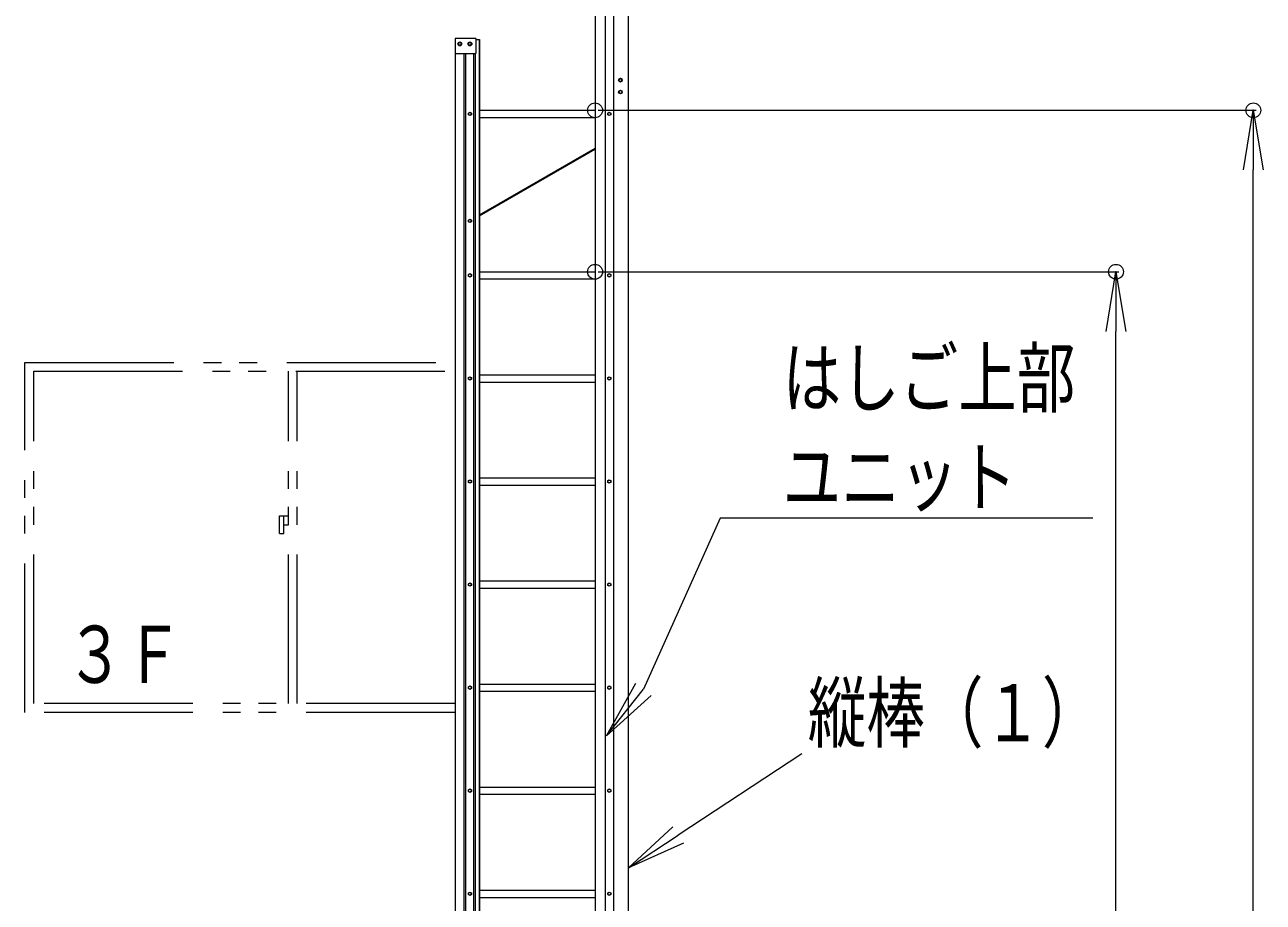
# Model space of a CAD drawing. Units: millimetres, scale not verified. Extents: x -20007 to 19993, y -13850 to 13850.
# Drawn here: x -14103 to -9945, y -1252 to 1694 of the extents above; entities that cross this region are included whole.
import ezdxf
from ezdxf.enums import TextEntityAlignment as Align

# ---------------------------------------------------------------- set-up
doc = ezdxf.new("R2010")
doc.units = ezdxf.units.MM
doc.header["$LTSCALE"] = 100
doc.header["$PDMODE"] = 32
doc.header["$PDSIZE"] = 50
doc.linetypes.add('DOUBLE_CHAIN1', pattern=[8.8, 5, -1, 0.6, -0.6, 0.6, -1])
for name, color, linetype, lineweight in [('0-3_0', 7, 'Continuous', 9), ('0-9_TEXT', 7, 'Continuous', 9), ('0-D_Defpoints', 7, 'Continuous', 9), ('0-E_上部ユニット', 4, 'Continuous', 9), ('1-0_窓', 2, 'DOUBLE_CHAIN1', 9), ('1-5_SUNPO', 3, 'Continuous', 9)]:
    doc.layers.add(name, color=color, linetype=linetype, lineweight=lineweight)
doc.styles.add('ＭＳ ゴシック', font='')
doc.styles.get('ＭＳ ゴシック').set_extended_font_data('MS Gothic')

# ---------------------------------------------------------------- blocks, each defined once
blk = doc.blocks.new('Region251')
at = {"layer": '0-D_Defpoints'}
for p, q in [((-12613.7, -182.3), (-12608.7, -179.4)), ((-12613.7, -188.1), (-12613.7, -182.3)), ((-12608.7, -191), (-12613.7, -188.1)), ((-12608.7, -179.4), (-12603.7, -182.3)), ((-12603.7, -188.1), (-12608.7, -191)), ((-12603.7, -182.3), (-12603.7, -188.1))]:
    blk.add_line(p, q, dxfattribs=at)
blk = doc.blocks.new('Region252')
at = {"layer": '0-D_Defpoints'}
blk.add_circle((-12608.7, -185.2), 5, dxfattribs=at)
blk = doc.blocks.new('Region253')
at = {"layer": '0-D_Defpoints'}
blk.add_circle((-12608.7, -531.2), 5, dxfattribs=at)
blk = doc.blocks.new('Region254')
at = {"layer": '0-D_Defpoints'}
for p, q in [((-12613.7, -528.3), (-12608.7, -525.4)), ((-12613.7, -534.1), (-12613.7, -528.3)), ((-12608.7, -537), (-12613.7, -534.1)), ((-12608.7, -525.4), (-12603.7, -528.3)), ((-12603.7, -534.1), (-12608.7, -537)), ((-12603.7, -528.3), (-12603.7, -534.1))]:
    blk.add_line(p, q, dxfattribs=at)
blk = doc.blocks.new('Region255')
at = {"layer": '0-D_Defpoints'}
for p, q in [((-12613.7, -874.3), (-12608.7, -871.4)), ((-12608.7, -871.4), (-12603.7, -874.3)), ((-12613.7, -880.1), (-12613.7, -874.3)), ((-12608.7, -883), (-12613.7, -880.1)), ((-12603.7, -880.1), (-12608.7, -883)), ((-12603.7, -874.3), (-12603.7, -880.1))]:
    blk.add_line(p, q, dxfattribs=at)
blk = doc.blocks.new('Region256')
at = {"layer": '0-D_Defpoints'}
blk.add_circle((-12608.7, -877.2), 5, dxfattribs=at)
blk = doc.blocks.new('Region257')
at = {"layer": '0-D_Defpoints'}
blk.add_circle((-12608.7, -1223.2), 5, dxfattribs=at)
blk = doc.blocks.new('Region258')
at = {"layer": '0-D_Defpoints'}
for p, q in [((-12613.7, -1220.3), (-12608.7, -1217.4)), ((-12613.7, -1226.1), (-12613.7, -1220.3)), ((-12608.7, -1229), (-12613.7, -1226.1)), ((-12608.7, -1217.4), (-12603.7, -1220.3)), ((-12603.7, -1226.1), (-12608.7, -1229)), ((-12603.7, -1220.3), (-12603.7, -1226.1))]:
    blk.add_line(p, q, dxfattribs=at)
blk = doc.blocks.new('Region259')
at = {"layer": '0-D_Defpoints'}
blk.add_circle((-12140.7, -185.2), 5, dxfattribs=at)
blk = doc.blocks.new('Region260')
at = {"layer": '0-D_Defpoints'}
for p, q in [((-12145.7, -182.3), (-12140.7, -179.4)), ((-12145.7, -188.1), (-12145.7, -182.3)), ((-12140.7, -191), (-12145.7, -188.1)), ((-12140.7, -179.4), (-12135.7, -182.3)), ((-12135.7, -188.1), (-12140.7, -191)), ((-12135.7, -182.3), (-12135.7, -188.1))]:
    blk.add_line(p, q, dxfattribs=at)
blk = doc.blocks.new('Region261')
at = {"layer": '0-D_Defpoints'}
blk.add_circle((-12140.7, -531.2), 5, dxfattribs=at)
blk = doc.blocks.new('Region262')
at = {"layer": '0-D_Defpoints'}
for p, q in [((-12145.7, -528.3), (-12140.7, -525.4)), ((-12145.7, -534.1), (-12145.7, -528.3)), ((-12140.7, -537), (-12145.7, -534.1)), ((-12140.7, -525.4), (-12135.7, -528.3)), ((-12135.7, -534.1), (-12140.7, -537)), ((-12135.7, -528.3), (-12135.7, -534.1))]:
    blk.add_line(p, q, dxfattribs=at)
blk = doc.blocks.new('Region263')
at = {"layer": '0-D_Defpoints'}
blk.add_circle((-12140.7, -877.2), 5, dxfattribs=at)
blk = doc.blocks.new('Region264')
at = {"layer": '0-D_Defpoints'}
for p, q in [((-12145.7, -874.3), (-12140.7, -871.4)), ((-12140.7, -871.4), (-12135.7, -874.3)), ((-12145.7, -880.1), (-12145.7, -874.3)), ((-12140.7, -883), (-12145.7, -880.1)), ((-12135.7, -880.1), (-12140.7, -883)), ((-12135.7, -874.3), (-12135.7, -880.1))]:
    blk.add_line(p, q, dxfattribs=at)
blk = doc.blocks.new('Region265')
at = {"layer": '0-D_Defpoints'}
for p, q in [((-12145.7, -1220.3), (-12140.7, -1217.4)), ((-12145.7, -1226.1), (-12145.7, -1220.3)), ((-12140.7, -1229), (-12145.7, -1226.1)), ((-12140.7, -1217.4), (-12135.7, -1220.3)), ((-12135.7, -1226.1), (-12140.7, -1229)), ((-12135.7, -1220.3), (-12135.7, -1226.1))]:
    blk.add_line(p, q, dxfattribs=at)
blk = doc.blocks.new('Region266')
at = {"layer": '0-D_Defpoints'}
blk.add_circle((-12140.7, -1223.2), 5, dxfattribs=at)
blk = doc.blocks.new('Region267')
at = {"layer": '0-D_Defpoints'}
blk.add_circle((-12608.7, 1035.5), 5, dxfattribs=at)
blk = doc.blocks.new('Region268')
at = {"layer": '0-D_Defpoints'}
for p, q in [((-12613.7, 1038.4), (-12608.7, 1041.3)), ((-12608.7, 1041.3), (-12603.7, 1038.4)), ((-12613.7, 1032.6), (-12613.7, 1038.4)), ((-12608.7, 1029.8), (-12613.7, 1032.6)), ((-12603.7, 1032.6), (-12608.7, 1029.8)), ((-12603.7, 1038.4), (-12603.7, 1032.6))]:
    blk.add_line(p, q, dxfattribs=at)
blk = doc.blocks.new('Region269')
at = {"layer": '0-D_Defpoints'}
blk.add_circle((-12608.7, 852.8), 5, dxfattribs=at)
blk = doc.blocks.new('Region270')
at = {"layer": '0-D_Defpoints'}
for p, q in [((-12613.7, 855.7), (-12608.7, 858.6)), ((-12613.7, 849.9), (-12613.7, 855.7)), ((-12608.7, 847), (-12613.7, 849.9)), ((-12608.7, 858.6), (-12603.7, 855.7)), ((-12603.7, 849.9), (-12608.7, 847)), ((-12603.7, 855.7), (-12603.7, 849.9))]:
    blk.add_line(p, q, dxfattribs=at)
blk = doc.blocks.new('Region271')
at = {"layer": '0-D_Defpoints'}
for p, q in [((-12613.7, 509.7), (-12608.7, 512.6)), ((-12613.7, 503.9), (-12613.7, 509.7)), ((-12608.7, 501), (-12613.7, 503.9)), ((-12608.7, 512.6), (-12603.7, 509.7)), ((-12603.7, 503.9), (-12608.7, 501)), ((-12603.7, 509.7), (-12603.7, 503.9))]:
    blk.add_line(p, q, dxfattribs=at)
blk = doc.blocks.new('Region272')
at = {"layer": '0-D_Defpoints'}
blk.add_circle((-12608.7, 506.8), 5, dxfattribs=at)
blk = doc.blocks.new('Region273')
at = {"layer": '0-D_Defpoints'}
blk.add_circle((-12608.7, 160.8), 5, dxfattribs=at)
blk = doc.blocks.new('Region274')
at = {"layer": '0-D_Defpoints'}
for p, q in [((-12613.7, 163.7), (-12608.7, 166.6)), ((-12608.7, 166.6), (-12603.7, 163.7)), ((-12613.7, 157.9), (-12613.7, 163.7)), ((-12608.7, 155), (-12613.7, 157.9)), ((-12603.7, 157.9), (-12608.7, 155)), ((-12603.7, 163.7), (-12603.7, 157.9))]:
    blk.add_line(p, q, dxfattribs=at)
blk = doc.blocks.new('Region275')
at = {"layer": '0-D_Defpoints'}
blk.add_circle((-12140.7, 852.8), 5, dxfattribs=at)
blk = doc.blocks.new('Region276')
at = {"layer": '0-D_Defpoints'}
for p, q in [((-12145.7, 855.7), (-12140.7, 858.6)), ((-12145.7, 849.9), (-12145.7, 855.7)), ((-12140.7, 847), (-12145.7, 849.9)), ((-12140.7, 858.6), (-12135.7, 855.7)), ((-12135.7, 849.9), (-12140.7, 847)), ((-12135.7, 855.7), (-12135.7, 849.9))]:
    blk.add_line(p, q, dxfattribs=at)
blk = doc.blocks.new('Region277')
at = {"layer": '0-D_Defpoints'}
for p, q in [((-12145.7, 509.7), (-12140.7, 512.6)), ((-12145.7, 503.9), (-12145.7, 509.7)), ((-12140.7, 501), (-12145.7, 503.9)), ((-12140.7, 512.6), (-12135.7, 509.7)), ((-12135.7, 503.9), (-12140.7, 501)), ((-12135.7, 509.7), (-12135.7, 503.9))]:
    blk.add_line(p, q, dxfattribs=at)
blk = doc.blocks.new('Region278')
at = {"layer": '0-D_Defpoints'}
blk.add_circle((-12140.7, 506.8), 5, dxfattribs=at)
blk = doc.blocks.new('Region279')
at = {"layer": '0-D_Defpoints'}
for p, q in [((-12145.7, 163.7), (-12140.7, 166.6)), ((-12140.7, 166.6), (-12135.7, 163.7)), ((-12145.7, 157.9), (-12145.7, 163.7)), ((-12140.7, 155), (-12145.7, 157.9)), ((-12135.7, 157.9), (-12140.7, 155)), ((-12135.7, 163.7), (-12135.7, 157.9))]:
    blk.add_line(p, q, dxfattribs=at)
blk = doc.blocks.new('Region280')
at = {"layer": '0-D_Defpoints'}
blk.add_circle((-12140.7, 160.8), 5, dxfattribs=at)
blk = doc.blocks.new('Region323')
at = {"layer": '0-E_上部ユニット'}
for q in [(-12658.7, 1647.8), (-12588.7, 1597.8)]:
    blk.add_line((-12588.7, 1647.8), q, dxfattribs=at)
blk.add_lwpolyline([(-12658.7, 1647.8), (-12658.7, 1597.8), (-12588.7, 1597.8)], dxfattribs=at)
blk = doc.blocks.new('Region324')
at = {"layer": '0-E_上部ユニット'}
blk.add_circle((-12642.7, 1629.8), 5, dxfattribs=at)
blk = doc.blocks.new('Region325')
at = {"layer": '0-E_上部ユニット'}
for p, q in [((-12647.7, 1632.7), (-12642.7, 1635.6)), ((-12647.7, 1626.9), (-12647.7, 1632.7)), ((-12642.7, 1624), (-12647.7, 1626.9)), ((-12642.7, 1635.6), (-12637.7, 1632.7)), ((-12637.7, 1626.9), (-12642.7, 1624)), ((-12637.7, 1632.7), (-12637.7, 1626.9))]:
    blk.add_line(p, q, dxfattribs=at)
blk = doc.blocks.new('Region326')
at = {"layer": '0-E_上部ユニット'}
for p, q in [((-12613.7, 1632.7), (-12608.7, 1635.6)), ((-12613.7, 1626.9), (-12613.7, 1632.7)), ((-12608.7, 1624), (-12613.7, 1626.9)), ((-12608.7, 1635.6), (-12603.7, 1632.7)), ((-12603.7, 1626.9), (-12608.7, 1624)), ((-12603.7, 1632.7), (-12603.7, 1626.9))]:
    blk.add_line(p, q, dxfattribs=at)
blk = doc.blocks.new('Region327')
at = {"layer": '0-E_上部ユニット'}
blk.add_circle((-12608.7, 1629.8), 5, dxfattribs=at)
blk = doc.blocks.new('Region328')
at = {"layer": '0-D_Defpoints'}
blk.add_circle((-12608.7, 1394.8), 5, dxfattribs=at)
blk = doc.blocks.new('Region329')
at = {"layer": '0-D_Defpoints'}
for p, q in [((-12613.7, 1397.7), (-12608.7, 1400.6)), ((-12613.7, 1391.9), (-12613.7, 1397.7)), ((-12608.7, 1389), (-12613.7, 1391.9)), ((-12608.7, 1400.6), (-12603.7, 1397.7)), ((-12603.7, 1391.9), (-12608.7, 1389)), ((-12603.7, 1397.7), (-12603.7, 1391.9))]:
    blk.add_line(p, q, dxfattribs=at)
blk = doc.blocks.new('Region337')
at = {"layer": '0-E_上部ユニット'}
blk.add_circle((-12103.3, 1508.3), 5, dxfattribs=at)
blk = doc.blocks.new('Region338')
at = {"layer": '0-E_上部ユニット'}
blk.add_lwpolyline([(-12108.3, 1511.2), (-12108.3, 1505.4), (-12103.3, 1502.5), (-12098.3, 1505.4), (-12098.3, 1511.2), (-12103.3, 1514.1)], close=True, dxfattribs=at)
blk = doc.blocks.new('Region339')
at = {"layer": '0-E_上部ユニット'}
for p, q in [((-12108.3, 1471.2), (-12103.3, 1474.1)), ((-12108.3, 1465.4), (-12108.3, 1471.2)), ((-12103.3, 1462.5), (-12108.3, 1465.4)), ((-12103.3, 1474.1), (-12098.3, 1471.2)), ((-12098.3, 1465.4), (-12103.3, 1462.5)), ((-12098.3, 1471.2), (-12098.3, 1465.4))]:
    blk.add_line(p, q, dxfattribs=at)
blk = doc.blocks.new('Region340')
at = {"layer": '0-E_上部ユニット'}
blk.add_circle((-12103.3, 1468.3), 5, dxfattribs=at)
blk = doc.blocks.new('Region341')
at = {"layer": '0-D_Defpoints'}
for p, q in [((-12145.7, 1397.7), (-12140.7, 1400.6)), ((-12145.7, 1391.9), (-12145.7, 1397.7)), ((-12140.7, 1389), (-12145.7, 1391.9)), ((-12140.7, 1400.6), (-12135.7, 1397.7)), ((-12135.7, 1391.9), (-12140.7, 1389)), ((-12135.7, 1397.7), (-12135.7, 1391.9))]:
    blk.add_line(p, q, dxfattribs=at)
blk = doc.blocks.new('Region342')
at = {"layer": '0-D_Defpoints'}
blk.add_circle((-12140.7, 1394.8), 5, dxfattribs=at)
blk = doc.blocks.new('_OPEN')
at = {"layer": '0-3_0', "color": 3}
blk.add_line((0, 0), (-100, 0), dxfattribs=at)
blk.add_lwpolyline([(-100, 16.67), (0, 0), (-100, -16.67)], dxfattribs=at)

msp = doc.modelspace()

# ---------------------------------------------------------------- linework, layer by layer
at = {"layer": '0-9_TEXT'}
msp.add_line((-11494.2, -753.4), (-11909.4, -1025.9), dxfattribs=at)
msp.add_lwpolyline([(-10517, 37.6), (-11768, 37.6), (-12025.6, -536.6)], dxfattribs=at)
at = {"layer": '0-D_Defpoints'}
for p in [(-12188.5, 1406.8), (-9978.4, 1406.8), (-12188.5, 864.8), (-10439.5, 864.8)]:
    msp.add_point(p, dxfattribs=at)
at = {"layer": '0-E_上部ユニット'}
for p, q in [((-12076.5, -1323.2), (-12076.5, 2108.3)), ((-12188.5, 2061.2), (-12188.5, -1323.2)), ((-12153.2, -1323.2), (-12153.2, 2061.3)), ((-12125.7, -1323.2), (-12125.7, 2061.3)), ((-12658.7, 1644.8), (-12658.7, -1469.2)), ((-12588.7, 1644.8), (-12576.4, 1644.8)), ((-12577.9, 1644.8), (-12577.9, -1469.2)), ((-12576.4, 1644.8), (-12576.4, -1469.2)), ((-12628.7, 1597.8), (-12628.7, -1469.2)), ((-12623.7, 1597.8), (-12623.7, -1469.2)), ((-12596.2, 1597.8), (-12596.2, -1469.2)), ((-12591.2, 1597.8), (-12591.2, -1469.2)), ((-12576.4, 1406.8), (-12188.5, 1406.8)), ((-12576.4, 1382.8), (-12188.5, 1382.8)), ((-12576.4, 1055.9), (-12188.5, 1279.9)), ((-12576.4, 1052.4), (-12188.5, 1276.4)), ((-12576.4, 864.8), (-12188.5, 864.8)), ((-12576.4, 840.8), (-12188.5, 840.8)), ((-12576.4, 518.8), (-12188.5, 518.8)), ((-12576.4, 494.8), (-12188.5, 494.8)), ((-12576.4, 172.8), (-12188.5, 172.8)), ((-12576.4, 148.8), (-12188.5, 148.8)), ((-12576.4, -173.2), (-12188.5, -173.2)), ((-12576.4, -197.2), (-12188.5, -197.2)), ((-12576.4, -519.2), (-12188.5, -519.2)), ((-12576.4, -543.2), (-12188.5, -543.2)), ((-12576.4, -865.2), (-12188.5, -865.2)), ((-12576.4, -889.2), (-12188.5, -889.2)), ((-12576.4, -1211.2), (-12188.5, -1211.2)), ((-12576.4, -1235.2), (-12188.5, -1235.2))]:
    msp.add_line(p, q, dxfattribs=at)
for centre, radius in [((-12642.7, 1629.8), 6.5), ((-12608.7, 1629.8), 6.5), ((-12103.3, 1508.3), 6.1), ((-12103.3, 1468.3), 6.1)]:
    msp.add_circle(centre, radius, dxfattribs=at)
at = {"layer": '1-0_窓'}
for p, q in [((-14103.3, 560.8), (-12658.7, 560.8)), ((-14103.3, -614.2), (-14103.3, 560.8)), ((-14073.3, 530.8), (-12658.7, 530.8)), ((-14073.3, -584.2), (-14073.3, 530.8)), ((-13218.3, -584.2), (-13218.3, 530.8)), ((-13188.3, -584.2), (-13188.3, 530.8)), ((-13248.3, -14.2), (-13248.3, 45.8)), ((-13248.3, 45.8), (-13218.3, 45.8)), ((-13233.3, -14.2), (-13233.3, 45.8)), ((-13233.3, 15.8), (-13218.3, 15.8)), ((-13248.3, -14.2), (-13233.3, -14.2)), ((-12658.7, -614.2), (-14103.3, -614.2)), ((-12658.7, -584.2), (-14073.3, -584.2))]:
    msp.add_line(p, q, dxfattribs=at)
at = {"layer": '1-5_SUNPO'}
for p, q in [((-12178.5, 1406.8), (-9968.4, 1406.8)), ((-9978.4, -7714.2), (-9978.4, 1206.8)), ((-12178.5, 864.8), (-10429.5, 864.8)), ((-10439.5, -7239.2), (-10439.5, 664.8))]:
    msp.add_line(p, q, dxfattribs=at)

# ---------------------------------------------------------------- block references
at = {"layer": '0-9_TEXT', "xscale": 2, "yscale": 2}
for p, rotation in [((-12150.3, -693), 231.44282), ((-12076.5, -1135.7), 213.28636)]:
    msp.add_blockref('_OPEN', p, dxfattribs=dict(at, rotation=rotation))
at = {"layer": '0-D_Defpoints'}
for name in ['Region329', 'Region328', 'Region341', 'Region342', 'Region268', 'Region267', 'Region270', 'Region269', 'Region276', 'Region275', 'Region271', 'Region272', 'Region277', 'Region278', 'Region274', 'Region279', 'Region273', 'Region280', 'Region251', 'Region252', 'Region260', 'Region259', 'Region254', 'Region253', 'Region262', 'Region261', 'Region255', 'Region256', 'Region264', 'Region263', 'Region258', 'Region257', 'Region265', 'Region266']:
    msp.add_blockref(name, (0, 0), dxfattribs=at)
at = {"layer": '0-E_上部ユニット'}
for name in ['Region323', 'Region325', 'Region324', 'Region326', 'Region327', 'Region338', 'Region337', 'Region339', 'Region340']:
    msp.add_blockref(name, (0, 0), dxfattribs=at)
at = {"layer": '1-5_SUNPO', "xscale": 2, "yscale": 2, "rotation": 90}
for p in [(-9978.4, 1406.8), (-10439.5, 864.8)]:
    msp.add_blockref('_OPEN', p, dxfattribs=at)

# ---------------------------------------------------------------- texts
at = {"layer": '0-9_TEXT', "style": 'ＭＳ ゴシック', "width": 0.75}
for s, p in [('はしご上部', (-11558.7, 355.2)), ('ユニット', (-11558.7, 21.8)), ('３Ｆ', (-13965.8, -573)), ('縦棒（１）', (-11474.2, -769.1))]:
    msp.add_text(s, height=192.1, dxfattribs=at).set_placement(p, align=Align.BOTTOM_LEFT)

doc.saveas('drawing.dxf')
